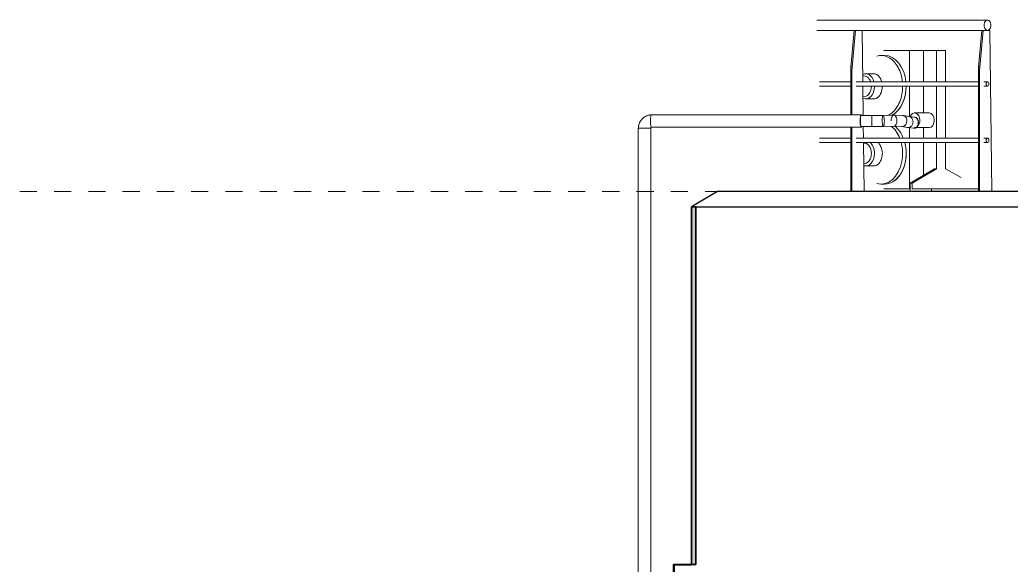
# Model space of a CAD drawing. Header units: metres. Extents: x -3 to 141, y -7 to 15.
# Drawn here: x 118.67 to 124.45, y 0.63 to 3.81 of the extents above; entities that cross this region are included whole.
import ezdxf

# ---------------------------------------------------------------- set-up
doc = ezdxf.new("R2010")
doc.units = ezdxf.units.M
doc.linetypes.add('Centre', pattern=[0.03175, 0.00635, -0.00475, 0.0159, -0.00475])
for name, color, linetype, lineweight in [('A-FLOR-HRAL', 7, 'Continuous', 9), ('A-FLOR-LEVL', 7, 'Continuous', 9), ('A-GENM', 7, 'Continuous', 9), ('A-WALL', 7, 'Continuous', 9), ('A-WALL-PATT', 7, 'Continuous', 35), ('I-WALL', 7, 'Continuous', 9), ('M-EQPM', 7, 'Continuous', 9), ('P-PIPE', 7, 'Continuous', 9)]:
    doc.layers.add(name, color=color, linetype=linetype, lineweight=lineweight)

# ---------------------------------------------------------------- blocks, each defined once
blk = doc.blocks.new('Generic Models 1 - Generic Models 1-2589847-Sección 01')
at = {"layer": 'A-GENM', "lineweight": 25}
for p, q in [((1.201, 2.8125), (1.051, 2.7225)), ((12.0754, 2.8125), (1.201, 2.8125)), ((1.051, 2.7225), (12.2254, 2.7225))]:
    blk.add_line(p, q, dxfattribs=at)
blk = doc.blocks.new('Railing - 50 x 12mm-V28-Sección 01')
at = {"layer": 'A-FLOR-HRAL'}
for p, q in [((1.9798, 3.5368), (1.9995, 3.7525)), ((2.0071, 3.7525), (1.9874, 3.5368)), ((1.9995, 3.7525), (2.0071, 3.7525)), ((2.0223, 3.7525), (2.0071, 3.7525)), ((2.05, 3.4521), (2.0464, 3.7525)), ((1.9874, 3.5368), (1.9798, 3.5368)), ((1.9793, 3.2598), (1.9793, 3.5246)), ((1.9869, 3.5246), (1.9869, 3.2598)), ((2.0523, 3.2558), (2.0503, 3.4279)), ((1.9793, 2.8125), (1.9793, 3.1868)), ((1.9869, 3.1868), (1.9869, 2.8125)), ((2.0539, 3.1221), (2.0531, 3.1908)), ((2.0575, 2.8125), (2.0542, 3.0979))]:
    blk.add_line(p, q, dxfattribs=at)
for centre in [(2.0449, 3.5246), (2.0525, 3.5246)]:
    blk.add_ellipse(centre, major_axis=(0, 0.1), ratio=0.656059, start_param=1.448623, end_param=1.570796, dxfattribs=at)
blk = doc.blocks.new('Railing - 50 x 12mm-V29-Sección 01')
at = {"layer": 'A-FLOR-HRAL'}
for p, q in [((2.7251, 3.5368), (2.7448, 3.7525)), ((2.7523, 3.7525), (2.7326, 3.5368)), ((2.7448, 3.7525), (2.7523, 3.7525)), ((2.7676, 3.7525), (2.7523, 3.7525)), ((2.7917, 3.7525), (2.7782, 3.7525)), ((2.8028, 2.8125), (2.7917, 3.7525)), ((2.7326, 3.5368), (2.7251, 3.5368)), ((2.7246, 2.8125), (2.7246, 3.5246)), ((2.7321, 3.5246), (2.7321, 2.8125))]:
    blk.add_line(p, q, dxfattribs=at)
for centre in [(2.7902, 3.5246), (2.7977, 3.5246)]:
    blk.add_ellipse(centre, major_axis=(0, 0.1), ratio=0.656059, start_param=1.448623, end_param=1.570796, dxfattribs=at)
blk = doc.blocks.new('Railing - Railing-2595985-Sección 01')
at = {"layer": 'A-FLOR-HRAL'}
for p, q in [((2.7782, 3.8125), (1.7826, 3.8125)), ((1.7826, 3.7525), (2.7782, 3.7525)), ((1.9793, 3.4525), (1.7975, 3.4525)), ((1.7975, 3.4275), (1.9793, 3.4275)), ((2.7246, 3.4525), (2.0106, 3.4525)), ((2.0106, 3.4275), (2.7246, 3.4275)), ((2.7782, 3.4525), (2.7559, 3.4525)), ((2.7559, 3.4275), (2.7782, 3.4275)), ((1.9793, 3.1225), (1.7975, 3.1225)), ((1.7975, 3.0975), (1.9793, 3.0975)), ((2.7246, 3.1225), (2.0106, 3.1225)), ((2.0106, 3.0975), (2.7246, 3.0975)), ((2.7782, 3.1225), (2.7559, 3.1225)), ((2.7559, 3.0975), (2.7782, 3.0975))]:
    blk.add_line(p, q, dxfattribs=at)
for centre, major_axis, start_param, end_param in [((2.7782, 3.7825), (0, 0.03), 1.308997, 1.570796), ((2.7782, 3.7825), (0, 0.03), 1.570799, 1.832596), ((2.7782, 3.7825), (0, 0.03), 1.047201, 1.308997), ((2.7782, 3.7825), (0, 0.03), 1.832601, 2.094395), ((2.7782, 3.7825), (0, 0.03), 0.523599, 1.047198), ((2.7782, 3.7825), (0, 0.03), 2.094396, 2.356194), ((2.7782, 3.7825), (0, 0.03), 2.3562, 2.617994), ((2.7782, 3.7825), (0, 0.03), 0.261802, 0.523598), ((2.7782, 3.7825), (0, 0.03), 4.712389, 6.544985), ((2.7782, 3.7825), (0, 0.03), 2.879793, 4.712389), ((2.7782, 3.7825), (0, 0.03), 2.617995, 2.87979), ((2.7782, 3.44), (0, 0.0125), 1.047198, 1.570796), ((2.7782, 3.44), (0, 0.0125), 1.570804, 1.832596), ((2.7782, 3.44), (0, 0.0125), 1.832606, 2.094395), ((2.7782, 3.44), (0, 0.0125), 0.523599, 1.047186), ((2.7782, 3.44), (0, 0.0125), 2.094395, 2.617992), ((2.7782, 3.44), (0, 0.0125), 0.261799, 0.523581), ((2.7782, 3.44), (0, 0.0125), 2.618012, 2.879793), ((2.7782, 3.44), (0, 0.0125), 4.712389, 6.544977), ((2.7782, 3.44), (0, 0.0125), 2.879801, 4.712389), ((2.7782, 3.11), (0, 0.0125), 1.308997, 1.570796), ((2.7782, 3.11), (0, 0.0125), 1.570797, 1.832596), ((2.7782, 3.11), (0, 0.0125), 1.047206, 1.308995), ((2.7782, 3.11), (0, 0.0125), 1.832599, 2.094388), ((2.7782, 3.11), (0, 0.0125), 0.523613, 1.047198), ((2.7782, 3.11), (0, 0.0125), 2.094395, 2.617981), ((2.7782, 3.11), (0, 0.0125), 0.261799, 0.523581), ((2.7782, 3.11), (0, 0.0125), 2.618012, 2.879793), ((2.7782, 3.11), (0, 0.0125), 4.712389, 6.544977), ((2.7782, 3.11), (0, 0.0125), 2.879801, 4.712389)]:
    blk.add_ellipse(centre, major_axis=major_axis, ratio=0.656059, start_param=start_param, end_param=end_param, dxfattribs=at)
for name in ['Railing - 50 x 12mm-V28-Sección 01', 'Railing - 50 x 12mm-V29-Sección 01']:
    blk.add_blockref(name, (0, 0))
blk = doc.blocks.new('Ventilacion01 - Standard-V34-Sección 01')
at = {"layer": 'M-EQPM'}
for p, q in [((2.176, 3.6058), (2.1554, 3.6058)), ((2.3222, 3.6347), (2.1728, 3.6347)), ((2.3222, 3.4519), (2.3222, 3.6347)), ((2.4035, 3.6347), (2.3222, 3.6347)), ((2.4795, 3.6347), (2.4035, 3.6347)), ((2.4035, 3.6347), (2.4035, 3.4524)), ((2.5324, 3.6347), (2.4795, 3.6347)), ((2.4795, 3.6347), (2.4795, 3.4525)), ((2.5324, 3.4525), (2.5324, 3.6347)), ((2.112, 3.4994), (2.0665, 3.4994)), ((2.3222, 3.2487), (2.3222, 3.4279)), ((2.4035, 3.4276), (2.4035, 3.2705)), ((2.4795, 3.4276), (2.4795, 3.1225)), ((2.5324, 3.1225), (2.5324, 3.4276)), ((2.0665, 3.3522), (2.112, 3.3522)), ((2.4371, 3.2705), (2.3523, 3.2705)), ((2.3222, 3.1219), (2.3222, 3.1837)), ((2.3523, 3.1845), (2.4371, 3.1845)), ((2.4035, 3.1845), (2.4035, 3.1224)), ((2.3222, 2.8282), (2.3222, 3.0979)), ((2.4035, 3.0976), (2.4035, 2.905)), ((2.4795, 3.0976), (2.4795, 2.9432)), ((2.5324, 2.9432), (2.5324, 3.0976)), ((2.0665, 2.9608), (2.112, 2.9608)), ((2.3274, 2.8605), (2.4688, 2.9432)), ((2.4795, 2.9432), (2.3381, 2.8605)), ((2.4688, 2.9432), (2.4795, 2.9432)), ((2.6236, 2.8944), (2.5324, 2.9432)), ((2.1554, 2.8544), (2.176, 2.8544)), ((2.3274, 2.8125), (2.3274, 2.8605)), ((2.3381, 2.8605), (2.3274, 2.8605)), ((2.3381, 2.8605), (2.3381, 2.8282)), ((2.3222, 2.8282), (2.1728, 2.8282)), ((2.3274, 2.8282), (2.3222, 2.8282)), ((2.4509, 2.8282), (2.3381, 2.8282)), ((2.4509, 2.8125), (2.4509, 2.8282)), ((2.4509, 2.8282), (2.7246, 2.8282))]:
    blk.add_line(p, q, dxfattribs=at)
for centre, major_axis, start_param, end_param in [((2.1554, 3.4258), (0, 0.18), 5.497787, 6.470813), ((2.176, 3.4258), (0, 0.18), 4.858765, 6.283185), ((2.176, 3.4258), (0, 0.18), 4.858765, 6.283185), ((2.1554, 3.4258), (0, 0.18), 5.235988, 5.497787), ((2.0665, 3.4258), (0, 0.0736), 5.078454, 6.617993), ((2.0572, 3.4258), (0, 0.0606), 5.161188, 6.463268), ((2.112, 3.4258), (0, 0.0736), 5.497787, 6.283185), ((2.112, 3.4258), (0, 0.0736), 5.105088, 5.497787), ((2.1554, 3.4258), (0, 0.18), 4.974188, 5.235988), ((2.1554, 3.4258), (0, 0.18), 4.858713, 4.974188), ((2.0665, 3.4258), (0, 0.0736), 2.83892, 4.712389), ((2.0572, 3.4258), (0, 0.0606), 2.994326, 4.712389), ((2.0572, 3.4258), (0, 0.0606), 4.712389, 4.748468), ((2.0665, 3.4258), (0, 0.0736), 4.712389, 4.741843), ((2.112, 3.4258), (0, 0.0736), 5.078454, 5.105088), ((2.112, 3.4258), (0, 0.0736), 4.31969, 4.712389), ((2.112, 3.4258), (0, 0.0736), 4.712389, 4.741843), ((2.176, 3.4258), (0, 0.18), 3.480563, 4.724263), ((2.176, 3.4258), (0, 0.18), 3.480563, 4.712389), ((2.1554, 3.4258), (0, 0.18), 4.45059, 4.712389), ((2.1554, 3.4258), (0, 0.18), 4.712389, 4.724263), ((2.176, 3.4258), (0, 0.18), 4.712389, 4.724263), ((2.112, 3.4258), (0, 0.0736), 3.141593, 4.31969), ((2.1554, 3.4258), (0, 0.18), 3.926991, 4.45059), ((2.1554, 3.4258), (0, 0.18), 3.475226, 3.926991), ((2.3523, 3.2275), (0, 0.043), 4.712389, 7.330383), ((2.4371, 3.2275), (0, 0.043), 4.712389, 6.283185), ((2.1554, 3.0344), (0, 0.18), 5.220409, 5.787063), ((2.176, 3.0344), (0, 0.18), 5.220465, 5.790348), ((2.176, 3.0344), (0, 0.18), 5.220465, 5.790348), ((2.3523, 3.2275), (0, 0.043), 3.892148, 4.712389), ((2.4371, 3.2275), (0, 0.043), 3.141593, 4.712389), ((2.0572, 3.0344), (0, 0.0606), 4.712389, 6.354535), ((2.0665, 3.0344), (0, 0.0736), 4.712389, 5.779372), ((2.112, 3.0344), (0, 0.0736), 5.497787, 5.779372), ((2.112, 3.0344), (0, 0.0736), 5.105088, 5.497787), ((2.176, 3.0344), (0, 0.18), 3.141593, 5.076166), ((2.1554, 3.0344), (0, 0.18), 4.974188, 5.076166), ((2.1554, 3.0344), (0, 0.18), 4.712389, 4.974188), ((2.176, 3.0344), (0, 0.18), 4.712389, 5.076166), ((2.0665, 3.0344), (0, 0.0736), 2.930272, 4.712389), ((2.0572, 3.0344), (0, 0.0606), 3.103059, 4.712389), ((2.112, 3.0344), (0, 0.0736), 4.712389, 5.105088), ((2.112, 3.0344), (0, 0.0736), 4.31969, 4.712389), ((2.176, 3.0344), (0, 0.18), 3.141593, 4.712389), ((2.1554, 3.0344), (0, 0.18), 4.45059, 4.712389), ((2.112, 3.0344), (0, 0.0736), 3.141593, 4.31969), ((2.1554, 3.0344), (0, 0.18), 2.953965, 4.45059)]:
    blk.add_ellipse(centre, major_axis=major_axis, ratio=0.707107, start_param=start_param, end_param=end_param, dxfattribs=at)
blk = doc.blocks.new('M_RVR_Codo material - CO - Codo-V43-Sección 01')
at = {"layer": 'P-PIPE', "flags": 128}
for points in [[(0.8171, 3.259), (0.8139, 3.2589), (0.8108, 3.2587), (0.8078, 3.2584), (0.8047, 3.258), (0.8016, 3.2574), (0.7986, 3.2567), (0.7956, 3.2559), (0.7926, 3.255), (0.7897, 3.2539), (0.7869, 3.2528), (0.784, 3.2515), (0.7813, 3.2501), (0.7786, 3.2486), (0.7759, 3.247), (0.7733, 3.2452), (0.7708, 3.2434), (0.7684, 3.2415), (0.766, 3.2395), (0.7638, 3.2374), (0.7616, 3.2352), (0.7595, 3.2329), (0.7575, 3.2305), (0.7556, 3.2281), (0.7538, 3.2256), (0.7521, 3.223), (0.7505, 3.2204), (0.749, 3.2176), (0.7477, 3.2149), (0.7464, 3.2121), (0.7452, 3.2092), (0.7442, 3.2063), (0.7433, 3.2034), (0.7424, 3.2004), (0.7418, 3.1974), (0.7412, 3.1943), (0.7407, 3.1913), (0.7404, 3.1882), (0.7402, 3.1852), (0.7401, 3.1821), (0.7401, 3.1812)], [(0.8115, 3.1812), (0.8115, 3.1815), (0.8115, 3.1818), (0.8115, 3.1821), (0.8116, 3.1824), (0.8116, 3.1826), (0.8117, 3.1829), (0.8117, 3.1832), (0.8118, 3.1834), (0.8119, 3.1837), (0.812, 3.1839), (0.8121, 3.1842), (0.8122, 3.1844), (0.8124, 3.1846), (0.8125, 3.1849), (0.8126, 3.1851), (0.8128, 3.1853), (0.8129, 3.1855), (0.8131, 3.1857), (0.8132, 3.1859), (0.8134, 3.186), (0.8136, 3.1862), (0.8137, 3.1863), (0.8139, 3.1865), (0.8141, 3.1866), (0.8143, 3.1867), (0.8145, 3.1869), (0.8147, 3.187), (0.8149, 3.1871), (0.815, 3.1872), (0.8152, 3.1872), (0.8154, 3.1873), (0.8156, 3.1874), (0.8158, 3.1874), (0.816, 3.1875), (0.8162, 3.1875), (0.8164, 3.1875), (0.8166, 3.1876), (0.8168, 3.1876), (0.817, 3.1876), (0.8171, 3.1876)]]:
    blk.add_lwpolyline(points, dxfattribs=at)

msp = doc.modelspace()

# ---------------------------------------------------------------- hatches: boundary and pattern name
at = {"layer": 'A-WALL-PATT', "lineweight": 9, "true_color": 0x9a9a9a}
msp.add_hatch(color=253, dxfattribs=at).paths.add_polyline_path([(122.4815, 0.5854), (122.4835, 0.5854), (122.4835, 0.6334), (122.5865, 0.6334), (122.5865, 0.6354), (122.4815, 0.6354), (122.4815, 0.6203)])
at = {"layer": 'I-WALL', "true_color": 0x9a9a9a}
msp.add_hatch(color=253, dxfattribs=at).paths.add_polyline_path([(122.5865, 0.6354), (122.6115, 0.6354), (122.6115, 2.7225), (122.5865, 2.7225), (122.5865, 1.9518)])

# ---------------------------------------------------------------- linework, layer by layer
at = {"layer": 'A-FLOR-LEVL', "color": 253, "linetype": 'Centre', "true_color": 0xaaaaaa}
msp.add_line((118.6651, 2.8125), (138.6134, 2.8125), dxfattribs=at)
at = {"layer": 'A-WALL', "lineweight": 35}
for p, q in [((122.5865, 0.6354), (122.4815, 0.6354)), ((122.4815, 0.6354), (122.4815, 0.5854)), ((122.4835, 0.5854), (122.4835, 0.6334)), ((122.4835, 0.6334), (122.5865, 0.6334)), ((122.5865, 0.6334), (122.5865, 0.6354))]:
    msp.add_line(p, q, dxfattribs=at)
at = {"layer": 'I-WALL', "lineweight": 35}
for p, q in [((122.6115, 2.7225), (122.5865, 2.7225)), ((122.5865, 2.7225), (122.5865, 0.6354)), ((122.6115, 0.6354), (122.6115, 2.7225)), ((122.5865, 0.6354), (122.6115, 0.6354))]:
    msp.add_line(p, q, dxfattribs=at)
at = {"layer": 'P-PIPE'}
for p, q in [((123.5766, 3.2598), (122.3526, 3.2598)), ((123.6398, 3.2556), (123.5767, 3.2558)), ((123.5767, 3.2558), (123.5767, 3.2558)), ((123.7045, 3.2564), (123.6398, 3.2556)), ((123.7678, 3.2575), (123.7045, 3.2564)), ((123.82, 3.2555), (123.7682, 3.2575)), ((123.857, 3.2491), (123.8226, 3.2552)), ((123.8867, 3.2456), (123.8557, 3.2493)), ((123.8878, 3.2457), (123.8843, 3.2457)), ((122.3526, 3.1868), (123.5766, 3.1868)), ((123.5765, 3.1908), (123.6401, 3.1906)), ((123.6401, 3.1906), (123.7055, 3.1914)), ((123.7055, 3.1914), (123.7676, 3.1925)), ((123.7671, 3.1925), (123.8156, 3.1907)), ((123.813, 3.1909), (123.8461, 3.185)), ((123.8474, 3.1848), (123.8805, 3.1808)), ((122.2748, 3.1812), (122.2748, 0)), ((122.3478, 3.1812), (122.2748, 3.1812)), ((122.3478, 0), (122.3478, 3.1812)), ((123.8828, 3.1807), (123.8878, 3.1807))]:
    msp.add_line(p, q, dxfattribs=at)
for centre, major_axis, ratio, start_param, end_param in [((122.3526, 3.2233), (0, 0.0365), 0.190809, 0, 1.570796), ((123.5766, 3.2233), (0, 0.0365), 0.190809, 0, 1.570796), ((123.5766, 3.2233), (0.0001, 0.0325), 0.168954, 0.000468, 1.571264), ((123.5766, 3.2233), (0, 0.0365), 0.190809, 5.822089, 6.283185), ((123.8878, 3.2132), (0, 0.0325), 0.707107, 6.274823, 6.353599), ((123.8878, 3.2132), (0, 0.0325), 0.707107, 4.704027, 6.274823), ((122.3526, 3.2233), (0, 0.0365), 0.190809, 1.570796, 3.141593), ((123.5766, 3.2233), (0, 0.0365), 0.190809, 1.570796, 3.141593), ((123.5766, 3.2233), (0.0001, 0.0325), 0.168954, 1.571264, 2.880261), ((123.5766, 3.2233), (0, 0.0365), 0.190809, 3.141593, 3.601466), ((123.8878, 3.2132), (0, 0.0325), 0.707107, 3.133231, 4.180428), ((123.8878, 3.2132), (0, 0.0325), 0.707107, 4.185548, 4.704027), ((123.8878, 3.2132), (0, 0.0325), 0.707107, 3.036523, 3.133231)]:
    msp.add_ellipse(centre, major_axis=major_axis, ratio=ratio, start_param=start_param, end_param=end_param, dxfattribs=at)
for points in [[(123.6377, 3.2231), (123.6377, 3.2288), (123.6378, 3.2401), (123.6386, 3.2526), (123.6394, 3.2556), (123.6398, 3.2556)], [(123.9089, 3.2129), (123.909, 3.2186), (123.907, 3.23), (123.8977, 3.2425), (123.889, 3.2456), (123.8846, 3.2457)], [(123.8427, 3.1859), (123.8449, 3.1851), (123.8473, 3.1847), (123.8497, 3.1846)], [(123.8497, 3.1846), (123.8521, 3.1846), (123.8569, 3.1852), (123.8638, 3.1884), (123.8698, 3.1935), (123.8746, 3.2002), (123.8778, 3.208), (123.8787, 3.2137), (123.8789, 3.2165)], [(123.8826, 3.1807), (123.8848, 3.1807), (123.8893, 3.1814), (123.8955, 3.1846), (123.901, 3.1898), (123.9052, 3.1965), (123.908, 3.2044), (123.9088, 3.2101), (123.9089, 3.2129)], [(123.8805, 3.1808), (123.8812, 3.1808), (123.8819, 3.1807), (123.8826, 3.1807)]]:
    msp.add_open_spline(points, degree=3, dxfattribs=at)
for points, knots in [([(123.7045, 3.2564), (123.704, 3.2564), (123.7029, 3.2556), (123.7014, 3.2523), (123.7002, 3.2471), (123.699, 3.238), (123.6987, 3.2295), (123.6988, 3.2238)], [0, 0, 0, 0, 0.166667, 0.333333, 0.5, 0.666667, 1, 1, 1, 1]), ([(123.7112, 3.224), (123.7111, 3.2297), (123.7103, 3.241), (123.7082, 3.2513), (123.7061, 3.2557), (123.705, 3.2564), (123.7045, 3.2564)], [0, 0, 0, 0, 0.333333, 0.666667, 0.833333, 1, 1, 1, 1]), ([(123.7678, 3.2575), (123.7664, 3.2575), (123.7635, 3.2567), (123.7596, 3.2533), (123.7561, 3.248), (123.7526, 3.2389), (123.7515, 3.2304), (123.7514, 3.2247)], [0, 0, 0, 0, 0.166667, 0.333333, 0.5, 0.666667, 1, 1, 1, 1]), ([(123.7839, 3.2253), (123.7839, 3.2309), (123.7824, 3.2422), (123.7773, 3.2525), (123.772, 3.2568), (123.7692, 3.2575), (123.7678, 3.2575)], [0, 0, 0, 0, 0.333333, 0.666667, 0.833333, 1, 1, 1, 1]), ([(123.8426, 3.223), (123.8429, 3.2287), (123.8411, 3.24), (123.8336, 3.2504), (123.8258, 3.2548), (123.8215, 3.2555), (123.8193, 3.2555)], [0, 0, 0, 0, 0.333333, 0.666667, 0.833333, 1, 1, 1, 1]), ([(123.8789, 3.2165), (123.8792, 3.2222), (123.8773, 3.2335), (123.8676, 3.246), (123.8583, 3.2493), (123.8536, 3.2494)], [0, 0, 0, 0, 0.3333333, 0.6666667, 0.9946391, 0.9946391, 0.9946391, 0.9946391]), ([(123.6401, 3.1906), (123.6399, 3.1906), (123.6395, 3.1914), (123.6389, 3.1946), (123.6384, 3.1999), (123.6379, 3.2089), (123.6377, 3.2174), (123.6377, 3.2231)], [0, 0, 0, 0, 0.166667, 0.333333, 0.5, 0.666667, 1, 1, 1, 1]), ([(123.6988, 3.2238), (123.6989, 3.2181), (123.6996, 3.2068), (123.7017, 3.1965), (123.7038, 3.1921), (123.7049, 3.1914), (123.7055, 3.1914)], [0, 0, 0, 0, 0.333333, 0.666667, 0.833333, 1, 1, 1, 1]), ([(123.7055, 3.1914), (123.706, 3.1914), (123.7071, 3.1922), (123.7085, 3.1955), (123.7097, 3.2007), (123.7109, 3.2098), (123.7112, 3.2183), (123.7112, 3.224)], [0, 0, 0, 0, 0.166667, 0.333333, 0.5, 0.666667, 1, 1, 1, 1]), ([(123.7675, 3.1925), (123.769, 3.1925), (123.7718, 3.1933), (123.7758, 3.1966), (123.7792, 3.2019), (123.7827, 3.2111), (123.7839, 3.2196), (123.7839, 3.2253)], [0, 0, 0, 0, 0.166667, 0.333333, 0.5, 0.666667, 1, 1, 1, 1]), ([(123.8163, 3.1906), (123.8185, 3.1906), (123.8228, 3.1914), (123.829, 3.1946), (123.8345, 3.1998), (123.8402, 3.2089), (123.8423, 3.2174), (123.8426, 3.223)], [0, 0, 0, 0, 0.166667, 0.333333, 0.5, 0.666667, 1, 1, 1, 1])]:
    msp.add_open_spline(points, degree=3, knots=knots, dxfattribs=at)

# ---------------------------------------------------------------- block references
at = {"layer": 'A-FLOR-HRAL'}
msp.add_blockref('Railing - Railing-2595985-Sección 01', (121.5355, 0), dxfattribs=at)
at = {"layer": 'A-GENM', "color": 8, "true_color": 0x808080}
msp.add_blockref('Generic Models 1 - Generic Models 1-2589847-Sección 01', (121.5355, 0), dxfattribs=at)
at = {"layer": 'M-EQPM'}
msp.add_blockref('Ventilacion01 - Standard-V34-Sección 01', (121.5355, 0), dxfattribs=at)
at = {"layer": 'P-PIPE'}
msp.add_blockref('M_RVR_Codo material - CO - Codo-V43-Sección 01', (121.5355, 0), dxfattribs=at)

doc.saveas('drawing.dxf')
